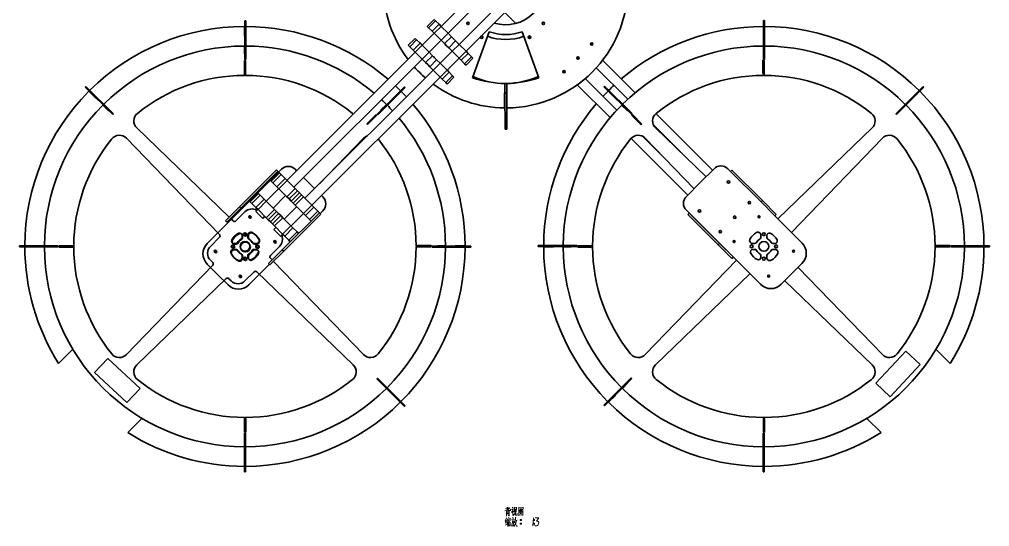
# Model space of a CAD drawing. Extents: x 95 to 1141, y 12 to 831.
# Drawn here: x 810.2 to 1140.7, y 122.8 to 295.8 of the extents above; entities that cross this region are included whole.
import ezdxf

# ---------------------------------------------------------------- set-up
doc = ezdxf.new("R2010")
doc.units = 0

msp = doc.modelspace()

# ---------------------------------------------------------------- linework, layer by layer
at = {"color": 7, "lineweight": 35}
for p, q in [((989.26, 328.79), (953.84, 293.38)), ((991.62, 326.44), (956.2, 291.02)), ((995.39, 322.66), (959.97, 287.25)), ((997.75, 320.31), (962.33, 284.89)), ((945.03, 284.56), (901.34, 240.87)), ((947.38, 282.2), (903.7, 238.51)), ((951.15, 278.43), (907.47, 234.74)), ((953.51, 276.07), (909.82, 232.39)), ((1027.05, 263.64), (1046.35, 244.34)), ((881.63, 228.31), (850.14, 258.72)), ((1044.12, 242.11), (1026.92, 258.72)), ((1068.6, 227.75), (1100.67, 258.72)), ((878.35, 222.38), (846.63, 255.22)), ((912.36, 239.64), (927.4, 255.22)), ((1018.56, 255.16), (1037.87, 235.85)), ((1040.02, 238.01), (1023.41, 255.22)), ((1073.21, 223.14), (1104.18, 255.22)), ((874.19, 219.38), (899.45, 244.63)), ((1062.65, 205.41), (1037.4, 230.67)), ((876.03, 211.9), (846.63, 181.46)), ((896.72, 213.23), (927.4, 181.46)), ((1054.46, 213.61), (1023.41, 181.46)), ((891.06, 209.66), (923.9, 177.95)), ((1059.07, 209), (1026.92, 177.95)), ((1075.49, 211.17), (1104.18, 181.46)), ((880.58, 207.35), (850.14, 177.95)), ((1070.96, 206.65), (1100.67, 177.95))]:
    msp.add_line(p, q, dxfattribs=at)
at = {"color": 7, "lineweight": 35, "ltscale": 0.133133}
msp.add_line((975.58, 298.14), (979.34, 294.38), dxfattribs=at)
at = {"color": 7, "lineweight": 35, "ltscale": 0.329981}
for p, q in [((886.98, 295.26), (886.98, 282.06)), ((887.31, 295.26), (887.31, 282.06)), ((941.64, 272.57), (932.3, 263.24)), ((1009.32, 272.72), (1018.66, 263.39)), ((1009.56, 272.95), (1018.89, 263.62)), ((1118.1, 272.88), (1108.77, 263.55)), ((1118.34, 272.65), (1109.01, 263.31)), ((941.33, 163.79), (931.99, 173.13)), ((886.87, 141.42), (886.87, 154.62)), ((887.21, 141.42), (887.21, 154.62)), ((1063.58, 141.49), (1063.58, 154.69)), ((1063.91, 141.49), (1063.91, 154.69))]:
    msp.add_line(p, q, dxfattribs=at)
at = {"color": 7, "lineweight": 35, "ltscale": 0.008333}
for p, q in [((886.98, 295.26), (887.31, 295.26)), ((886.81, 281.72), (887.14, 281.72)), ((886.98, 282.06), (887.31, 282.06)), ((886.81, 277.18), (887.14, 277.18)), ((841.96, 263.31), (842.19, 263.55)), ((931.71, 263.36), (931.95, 263.12)), ((932.07, 263.47), (932.3, 263.24)), ((1018.78, 263.03), (1019.01, 263.27)), ((1108.77, 263.55), (1109.01, 263.31)), ((928.5, 260.14), (928.73, 259.91)), ((1021.99, 259.82), (1022.23, 260.05)), ((898.51, 243.7), (898.75, 243.46)), ((895.68, 240.87), (895.92, 240.64)), ((823.71, 218.06), (823.71, 218.39)), ((828.25, 218.06), (828.25, 218.39)), ((828.71, 218.06), (828.71, 218.39)), ((945.93, 218.62), (945.93, 218.29)), ((950.48, 218.62), (950.48, 218.29)), ((1000.41, 218.13), (1000.41, 218.46)), ((1004.96, 218.13), (1004.96, 218.46)), ((1122.63, 218.69), (1122.63, 218.36)), ((1127.18, 218.69), (1127.18, 218.36)), ((1127.51, 218.53), (1127.51, 218.19)), ((1140.71, 218.53), (1140.71, 218.19)), ((932.23, 173.36), (931.99, 173.13)), ((1009.49, 163.94), (1009.25, 164.18)), ((887.37, 159.5), (887.04, 159.5)), ((887.21, 154.62), (886.87, 154.62)), ((887.37, 154.95), (887.04, 154.95)), ((887.21, 141.42), (886.87, 141.42))]:
    msp.add_line(p, q, dxfattribs=at)
at = {"color": 7, "lineweight": 35, "ltscale": 0.083333}
for p, q in [((951.49, 295.73), (949.13, 293.38)), ((953.84, 288.66), (951.49, 291.02)), ((956.2, 291.02), (953.84, 293.38)), ((1063.63, 293.34), (1063.63, 290)), ((945.03, 289.27), (942.67, 286.92)), ((947.38, 282.2), (945.03, 284.56)), ((949.74, 284.56), (947.38, 286.92)), ((957.62, 284.89), (959.97, 282.53)), ((964.69, 282.53), (962.33, 280.18)), ((951.15, 278.43), (953.51, 276.07)), ((953.51, 280.79), (955.87, 278.43)), ((958.23, 276.07), (955.87, 273.72)), ((833.87, 271.25), (836.22, 268.9)), ((976.26, 273.91), (976.27, 270.57)), ((890.72, 230.25), (893.08, 227.89)), ((962.02, 218.5), (958.68, 218.5))]:
    msp.add_line(p, q, dxfattribs=at)
at = {"color": 7, "lineweight": 13, "ltscale": 0.083334}
for p, q in [((951.96, 295.26), (949.6, 292.91)), ((953.14, 294.08), (950.78, 291.73)), ((953.84, 293.38), (951.49, 291.02)), ((945.5, 288.8), (943.14, 286.44)), ((946.68, 287.62), (944.32, 285.27)), ((947.38, 286.92), (945.03, 284.56)), ((962.33, 284.89), (959.97, 282.53)), ((950.92, 283.38), (948.56, 281.02)), ((963.04, 284.18), (960.68, 281.83)), ((964.21, 283.01), (961.86, 280.65)), ((955.87, 278.43), (953.51, 276.07)), ((956.58, 277.72), (954.22, 275.37)), ((957.75, 276.55), (955.4, 274.19))]:
    msp.add_line(p, q, dxfattribs=at)
at = {"color": 7, "lineweight": 35, "ltscale": 0.016667}
for p, q in [((951.96, 295.26), (951.49, 295.73)), ((945.5, 288.8), (945.03, 289.27)), ((961.86, 280.65), (962.33, 280.18)), ((955.4, 274.19), (955.87, 273.72)), ((975.59, 273.91), (976.26, 273.91)), ((975.6, 270.57), (976.27, 270.57)), ((904.16, 244.63), (904.63, 244.16)), ((898.24, 243.98), (897.77, 244.45)), ((1052.47, 243.88), (1052.94, 244.35)), ((1037.86, 229.26), (1038.33, 229.73)), ((1067.56, 228.79), (1068.03, 229.26)), ((880.9, 226.63), (880.42, 227.1)), ((900.22, 216.73), (899.75, 217.2)), ((895.51, 212.01), (895.04, 212.49)), ((1052.94, 214.18), (1053.42, 214.65))]:
    msp.add_line(p, q, dxfattribs=at)
at = {"color": 7, "lineweight": 35, "ltscale": 0.041667}
for p, q in [((951.96, 295.26), (953.14, 294.08)), ((949.6, 292.91), (950.78, 291.73)), ((956.2, 291.02), (957.38, 289.84)), ((945.5, 288.8), (946.68, 287.62)), ((953.84, 288.66), (955.02, 287.48)), ((958.79, 288.43), (959.97, 287.25)), ((943.14, 286.44), (944.32, 285.27)), ((949.74, 284.56), (950.92, 283.38)), ((956.44, 286.07), (957.62, 284.89)), ((952.33, 281.97), (953.51, 280.79)), ((960.68, 281.83), (961.86, 280.65)), ((963.04, 284.18), (964.21, 283.01)), ((949.98, 279.61), (951.15, 278.43)), ((956.58, 277.72), (957.75, 276.55)), ((954.22, 275.37), (955.4, 274.19))]:
    msp.add_line(p, q, dxfattribs=at)
at = {"color": 7, "lineweight": 35, "ltscale": 0.329982}
for p, q in [((1063.68, 295.33), (1063.68, 282.13)), ((1064.01, 295.33), (1064.01, 282.13)), ((832.62, 272.65), (841.96, 263.31)), ((832.86, 272.88), (842.19, 263.55)), ((941.4, 272.81), (932.07, 263.47)), ((810.17, 218.56), (823.37, 218.56)), ((810.17, 218.22), (823.37, 218.22)), ((964.01, 218.45), (950.81, 218.45)), ((986.88, 218.63), (1000.08, 218.63)), ((986.88, 218.3), (1000.08, 218.3)), ((964.01, 218.12), (950.81, 218.12)), ((941.56, 164.03), (932.23, 173.36)), ((1009.25, 164.18), (1018.58, 173.51)), ((1009.49, 163.94), (1018.82, 173.27))]:
    msp.add_line(p, q, dxfattribs=at)
at = {"color": 7, "lineweight": 35, "ltscale": 0.008331}
for p, q in [((1063.68, 295.33), (1064.01, 295.33)), ((1063.68, 282.13), (1064.01, 282.13)), ((1064.08, 160.03), (1063.74, 160.03)), ((1064.08, 159.57), (1063.74, 159.57)), ((1063.96, 155), (1063.63, 155)), ((1064.08, 155.03), (1063.74, 155.03))]:
    msp.add_line(p, q, dxfattribs=at)
at = {"color": 7, "lineweight": 35, "ltscale": 0.083325}
for p, q in [((886.85, 293.34), (886.85, 290)), ((988.8, 218.17), (992.13, 218.17)), ((1138.79, 218.17), (1135.46, 218.17))]:
    msp.add_line(p, q, dxfattribs=at)
at = {"color": 7, "lineweight": 35, "ltscale": 0.145082}
for p, q in [((951.49, 291.02), (947.38, 286.92)), ((959.97, 282.53), (955.87, 278.43))]:
    msp.add_line(p, q, dxfattribs=at)
at = {"color": 7, "lineweight": 35, "ltscale": 0.016666}
for p, q in [((949.6, 292.91), (949.13, 293.38)), ((943.14, 286.44), (942.67, 286.92)), ((964.21, 283.01), (964.69, 282.53)), ((957.75, 276.55), (958.23, 276.07)), ((975.63, 258.31), (976.29, 258.31)), ((913.59, 235.21), (913.12, 235.68)), ((885.61, 231.34), (885.14, 231.81)), ((912.86, 229.36), (912.39, 229.83))]:
    msp.add_line(p, q, dxfattribs=at)
at = {"color": 7, "lineweight": 35, "ltscale": 0.025}
for p, q in [((950.78, 291.73), (951.49, 291.02)), ((953.14, 294.08), (953.84, 293.38)), ((946.68, 287.62), (947.38, 286.92)), ((958.09, 289.13), (958.79, 288.43)), ((944.32, 285.27), (945.03, 284.56)), ((955.73, 286.78), (956.44, 286.07)), ((962.33, 284.89), (963.04, 284.18)), ((950.92, 283.38), (951.63, 282.67)), ((959.97, 282.53), (960.68, 281.83)), ((949.27, 280.32), (949.98, 279.61)), ((955.87, 278.43), (956.58, 277.72)), ((953.51, 276.07), (954.22, 275.37))]:
    msp.add_line(p, q, dxfattribs=at)
at = {"color": 7, "lineweight": 13, "ltscale": 0.083332}
for p, q in [((956.2, 291.02), (953.84, 288.66)), ((949.74, 284.56), (947.38, 282.2)), ((953.51, 280.79), (951.15, 278.43))]:
    msp.add_line(p, q, dxfattribs=at)
at = {"color": 7, "lineweight": 35, "ltscale": 0.416666}
for p, q in [((964.58, 275.86), (970.21, 291.55)), ((987.09, 275.86), (981.46, 291.55))]:
    msp.add_line(p, q, dxfattribs=at)
at = {"color": 7, "lineweight": 35, "ltscale": 0.00314}
for p, q in [((886.85, 290), (886.98, 290)), ((886.85, 286.39), (886.98, 286.39)), ((886.85, 284), (886.98, 284)), ((952.81, 218.45), (952.68, 218.45)), ((992.13, 218.17), (992.13, 218.3)), ((995.74, 218.17), (995.74, 218.3)), ((998.13, 218.17), (998.13, 218.3))]:
    msp.add_line(p, q, dxfattribs=at)
at = {"color": 7, "lineweight": 35, "ltscale": 0.145083}
for p, q in [((953.84, 288.66), (949.74, 284.56)), ((957.62, 284.89), (953.51, 280.79))]:
    msp.add_line(p, q, dxfattribs=at)
at = {"color": 7, "lineweight": 13, "ltscale": 0.083333}
for p, q in [((957.38, 289.84), (955.02, 287.48)), ((958.79, 288.43), (956.44, 286.07)), ((959.97, 287.25), (957.62, 284.89)), ((952.33, 281.97), (949.98, 279.61))]:
    msp.add_line(p, q, dxfattribs=at)
at = {"color": 7, "lineweight": 35, "ltscale": 0.024999}
for p, q in [((957.38, 289.84), (958.09, 289.13)), ((955.02, 287.48), (955.73, 286.78)), ((951.63, 282.67), (952.33, 281.97))]:
    msp.add_line(p, q, dxfattribs=at)
at = {"color": 7, "lineweight": 35, "ltscale": 0.020669}
msp.add_line((983.71, 290.01), (984.3, 289.42), dxfattribs=at)
at = {"color": 7, "lineweight": 35, "ltscale": 0.0208}
for p, q in [((1004.89, 287.02), (1005.48, 287.61)), ((996.05, 278.18), (995.46, 277.6))]:
    msp.add_line(p, q, dxfattribs=at)
at = {"color": 7, "lineweight": 35, "ltscale": 0.001303}
for p, q in [((1063.68, 290), (1063.63, 290)), ((1063.63, 286.46), (1063.68, 286.46))]:
    msp.add_line(p, q, dxfattribs=at)
at = {"color": 7, "lineweight": 35, "ltscale": 0.066667}
for p, q in [((886.85, 286.67), (886.85, 284)), ((838.58, 266.54), (840.47, 264.65)), ((1015.36, 266.54), (1017.24, 264.65)), ((1112.23, 266.54), (1110.35, 264.65)), ((906.99, 241.81), (908.87, 239.92)), ((910.76, 238.04), (908.87, 239.92)), ((818.69, 218.17), (821.35, 218.17)), ((935.46, 170.14), (933.57, 172.02)), ((1015.59, 169.9), (1017.48, 171.79)), ((886.85, 150), (886.85, 152.67)), ((1063.96, 150), (1063.96, 152.67))]:
    msp.add_line(p, q, dxfattribs=at)
at = {"color": 7, "lineweight": 35, "ltscale": 0.083334}
for p, q in [((959.97, 287.25), (962.33, 284.89)), ((975.59, 273.91), (975.6, 270.57)), ((1116.95, 271.25), (1114.59, 268.9)), ((896.85, 224.12), (899.2, 221.77)), ((940.17, 165.42), (937.81, 167.78)), ((1010.88, 165.19), (1013.24, 167.54))]:
    msp.add_line(p, q, dxfattribs=at)
at = {"color": 7, "lineweight": 35, "ltscale": 0.066682}
msp.add_line((1063.63, 286.67), (1063.63, 284), dxfattribs=at)
at = {"color": 7, "lineweight": 35, "ltscale": 0.113644}
for p, q in [((886.81, 281.72), (886.81, 277.18)), ((887.14, 281.72), (887.14, 277.18)), ((1063.51, 281.8), (1063.51, 277.25)), ((1063.85, 281.8), (1063.85, 277.25)), ((1018.78, 263.03), (1021.99, 259.82)), ((1019.01, 263.27), (1022.23, 260.05)), ((823.71, 218.39), (828.25, 218.39)), ((950.48, 218.62), (945.93, 218.62)), ((950.48, 218.29), (945.93, 218.29)), ((1000.41, 218.46), (1004.96, 218.46)), ((1127.18, 218.69), (1122.63, 218.69)), ((1127.18, 218.36), (1122.63, 218.36)), ((823.71, 218.06), (828.25, 218.06)), ((1000.41, 218.13), (1004.96, 218.13)), ((887.04, 154.95), (887.04, 159.5)), ((887.37, 154.95), (887.37, 159.5)), ((1063.74, 155.03), (1063.74, 159.57)), ((1064.08, 155.03), (1064.08, 159.57))]:
    msp.add_line(p, q, dxfattribs=at)
at = {"color": 7, "lineweight": 35, "ltscale": 0.001286}
msp.add_line((886.98, 284.06), (886.98, 284), dxfattribs=at)
at = {"color": 7, "lineweight": 35, "ltscale": 0.001027}
for p, q in [((887.14, 281.67), (887.19, 281.67)), ((887.14, 280.72), (887.19, 280.72)), ((887.14, 280.67), (887.19, 280.67)), ((1000.46, 218.46), (1000.46, 218.5)), ((1001.41, 218.46), (1001.41, 218.5)), ((1001.46, 218.46), (1001.46, 218.5))]:
    msp.add_line(p, q, dxfattribs=at)
at = {"color": 7, "lineweight": 35, "ltscale": 0.124982}
for p, q in [((887.19, 281.67), (887.19, 276.67)), ((1063.96, 276.67), (1063.96, 281.67)), ((945.35, 218.17), (950.35, 218.17)), ((1000.46, 218.5), (1005.46, 218.5)), ((1122.13, 218.17), (1127.13, 218.17)), ((886.85, 160), (886.85, 155)), ((1063.63, 155), (1063.63, 160))]:
    msp.add_line(p, q, dxfattribs=at)
at = {"color": 7, "lineweight": 35, "ltscale": 0.041666}
msp.add_line((947.38, 282.2), (948.56, 281.02), dxfattribs=at)
at = {"color": 7, "lineweight": 35, "ltscale": 0.025001}
msp.add_line((948.56, 281.02), (949.27, 280.32), dxfattribs=at)
at = {"color": 7, "lineweight": 35, "ltscale": 0.0104}
msp.add_line((1000.47, 282.6), (1000.18, 282.31), dxfattribs=at)
at = {"color": 7, "lineweight": 35, "ltscale": 0.010401}
msp.add_line((1000.47, 282.6), (1000.77, 282.9), dxfattribs=at)
at = {"color": 7, "lineweight": 35, "ltscale": 0.391945}
msp.add_line((1008.86, 281.83), (1019.95, 270.75), dxfattribs=at)
at = {"color": 7, "lineweight": 35, "ltscale": 0.008334}
for p, q in [((1063.51, 281.8), (1063.85, 281.8)), ((1063.51, 277.25), (1063.85, 277.25)), ((832.62, 272.65), (832.86, 272.88)), ((1009.32, 272.72), (1009.56, 272.95)), ((1118.1, 272.88), (1118.34, 272.65)), ((1018.66, 263.39), (1018.89, 263.62)), ((891.42, 236.61), (891.66, 236.38)), ((888.6, 233.78), (888.83, 233.55)), ((810.17, 218.22), (810.17, 218.56)), ((823.37, 218.22), (823.37, 218.56)), ((823.69, 218.17), (823.69, 218.5)), ((950.81, 218.45), (950.81, 218.12)), ((964.01, 218.45), (964.01, 218.12)), ((986.88, 218.3), (986.88, 218.63)), ((1000.08, 218.3), (1000.08, 218.63)), ((1018.82, 173.27), (1018.58, 173.51)), ((941.56, 164.03), (941.33, 163.79)), ((1063.91, 154.69), (1063.58, 154.69)), ((1063.91, 141.49), (1063.58, 141.49))]:
    msp.add_line(p, q, dxfattribs=at)
at = {"color": 7, "lineweight": 35, "ltscale": 0.0013}
for p, q in [((1063.63, 284), (1063.68, 284)), ((1063.91, 152.67), (1063.96, 152.67)), ((1063.96, 150.36), (1063.91, 150.36)), ((1063.96, 146.67), (1063.91, 146.67))]:
    msp.add_line(p, q, dxfattribs=at)
at = {"color": 7, "lineweight": 35, "ltscale": 0.003141}
msp.add_line((1063.68, 284.13), (1063.68, 284), dxfattribs=at)
at = {"color": 7, "lineweight": 35, "ltscale": 0.002866}
for p, q in [((1063.96, 281.67), (1063.85, 281.67)), ((1063.85, 280.8), (1063.96, 280.8)), ((1063.96, 280.67), (1063.85, 280.67)), ((824.71, 218.39), (824.71, 218.5)), ((949.35, 218.17), (949.35, 218.29)), ((949.48, 218.29), (949.48, 218.17)), ((950.35, 218.17), (950.35, 218.29))]:
    msp.add_line(p, q, dxfattribs=at)
at = {"color": 7, "lineweight": 35, "ltscale": 0.020671}
msp.add_line((995.49, 278.24), (996.07, 277.65), dxfattribs=at)
at = {"color": 7, "lineweight": 35, "ltscale": 0.379112}
msp.add_line((1006.71, 279.26), (1017.44, 268.54), dxfattribs=at)
at = {"color": 7, "lineweight": 35, "ltscale": 0.012663}
for p, q in [((886.85, 276.67), (886.85, 277.18)), ((1005.46, 218.17), (1004.96, 218.17)), ((887.19, 159.5), (887.19, 160))]:
    msp.add_line(p, q, dxfattribs=at)
at = {"color": 7, "lineweight": 35, "ltscale": 0.007306}
msp.add_line((886.85, 276.72), (887.14, 276.72), dxfattribs=at)
at = {"color": 7, "lineweight": 35, "ltscale": 0.011359}
for p, q in [((887.14, 276.72), (887.14, 277.18)), ((828.71, 218.39), (828.25, 218.39)), ((1005.41, 218.46), (1004.96, 218.46))]:
    msp.add_line(p, q, dxfattribs=at)
at = {"color": 7, "lineweight": 35, "ltscale": 0.380981}
msp.add_line((1002.89, 275.55), (1013.66, 264.77), dxfattribs=at)
at = {"color": 7, "lineweight": 35, "ltscale": 0.014503}
msp.add_line((1063.63, 277.25), (1063.63, 276.67), dxfattribs=at)
at = {"color": 7, "lineweight": 35, "ltscale": 0.005466}
msp.add_line((1063.63, 276.8), (1063.85, 276.8), dxfattribs=at)
at = {"color": 7, "lineweight": 35, "ltscale": 0.011358}
msp.add_line((1063.85, 276.8), (1063.85, 277.25), dxfattribs=at)
at = {"color": 7, "lineweight": 35, "ltscale": 0.008332}
msp.add_line((941.4, 272.81), (941.64, 272.57), dxfattribs=at)
at = {"color": 7, "lineweight": 35, "ltscale": 0.396187}
msp.add_line((1000.25, 273.47), (1011.45, 262.27), dxfattribs=at)
at = {"color": 7, "lineweight": 35, "ltscale": 0.002602}
for p, q in [((836.3, 268.97), (836.22, 268.9)), ((840.54, 264.73), (840.47, 264.65)), ((933.41, 264.81), (933.33, 264.89)), ((935.06, 266.61), (935.13, 266.54)), ((1015.52, 266.38), (1015.59, 266.45)), ((1017.32, 264.73), (1017.24, 264.65)), ((1013.16, 167.62), (1013.24, 167.54))]:
    msp.add_line(p, q, dxfattribs=at)
at = {"color": 7, "lineweight": 35, "ltscale": 0.002444}
msp.add_line((975.6, 270.57), (975.5, 270.57), dxfattribs=at)
at = {"color": 7, "lineweight": 35, "ltscale": 0.125}
for p, q in [((975.5, 270.57), (975.5, 265.57)), ((874.19, 212.31), (877.72, 208.77)), ((1076.8, 212.48), (1073.26, 208.95)), ((1069.72, 205.41), (1073.26, 208.95))]:
    msp.add_line(p, q, dxfattribs=at)
at = {"color": 7, "lineweight": 35, "ltscale": 0.306548}
for p, q in [((975.63, 258.31), (975.6, 270.57)), ((976.29, 258.31), (976.27, 270.57))]:
    msp.add_line(p, q, dxfattribs=at)
at = {"color": 7, "lineweight": 35, "ltscale": 0.066666}
for p, q in [((935.22, 266.77), (933.33, 264.89)), ((1112, 266.77), (1110.11, 264.89)), ((995.46, 218.17), (998.13, 218.17)), ((1132.13, 218.17), (1129.46, 218.17))]:
    msp.add_line(p, q, dxfattribs=at)
at = {"color": 7, "lineweight": 35, "ltscale": 0.002586}
msp.add_line((933.48, 264.89), (933.41, 264.81), dxfattribs=at)
at = {"color": 7, "lineweight": 35, "ltscale": 0.113645}
msp.add_line((931.71, 263.36), (928.5, 260.14), dxfattribs=at)
at = {"color": 7, "lineweight": 35, "ltscale": 0.113643}
msp.add_line((931.95, 263.12), (928.73, 259.91), dxfattribs=at)
at = {"color": 7, "lineweight": 35, "ltscale": 0.373618}
msp.add_line((1026.17, 259.81), (1036.74, 249.24), dxfattribs=at)
at = {"color": 7, "lineweight": 35, "ltscale": 0.217053}
msp.add_line((1022.61, 255.82), (1028.75, 249.69), dxfattribs=at)
at = {"color": 7, "lineweight": 35, "ltscale": 0.166668}
for p, q in [((1046.82, 244.81), (1042.11, 240.1)), ((1063.32, 233.98), (1068.03, 229.26)), ((1048.7, 219.36), (1053.42, 214.65)), ((1117.07, 178.05), (1112.21, 182.6))]:
    msp.add_line(p, q, dxfattribs=at)
at = {"color": 7, "lineweight": 35, "ltscale": 0.035752}
msp.add_line((1052.55, 243.8), (1051.54, 244.81), dxfattribs=at)
at = {"color": 7, "lineweight": 35, "ltscale": 0.446689}
msp.add_line((897.77, 244.45), (885.14, 231.81), dxfattribs=at)
at = {"color": 7, "lineweight": 35, "ltscale": 0.446691}
for p, q in [((898.24, 243.98), (885.61, 231.34)), ((912.39, 229.83), (899.75, 217.2))]:
    msp.add_line(p, q, dxfattribs=at)
at = {"color": 7, "lineweight": 35, "ltscale": 0.1}
for p, q in [((898.51, 243.7), (895.68, 240.87)), ((891.42, 236.61), (888.6, 233.78)), ((904.87, 237.34), (902.04, 234.51)), ((905.58, 236.63), (902.75, 233.8)), ((906.29, 235.92), (903.47, 233.09)), ((897.78, 230.25), (894.95, 227.43)), ((899.21, 228.83), (896.38, 226))]:
    msp.add_line(p, q, dxfattribs=at)
at = {"color": 7, "lineweight": 13, "ltscale": 0.1}
for p, q in [((898.75, 243.46), (895.92, 240.64)), ((899.31, 242.9), (896.49, 240.07)), ((900.69, 241.52), (897.87, 238.69)), ((901.38, 240.83), (898.55, 238)), ((904.17, 238.04), (901.34, 235.21)), ((891.66, 236.38), (888.83, 233.55)), ((892.23, 235.81), (889.4, 232.98)), ((907, 235.21), (904.17, 232.39)), ((893.61, 234.43), (890.78, 231.6)), ((894.3, 233.74), (891.47, 230.91)), ((909.78, 232.43), (906.95, 229.6)), ((910.47, 231.74), (907.64, 228.91)), ((911.85, 230.36), (909.02, 227.53)), ((902.69, 225.34), (899.86, 222.52)), ((903.38, 224.65), (900.55, 221.83)), ((904.76, 223.28), (901.93, 220.45))]:
    msp.add_line(p, q, dxfattribs=at)
at = {"color": 7, "lineweight": 35, "ltscale": 0.020103}
msp.add_line((898.75, 243.46), (899.31, 242.9), dxfattribs=at)
at = {"color": 7, "lineweight": 35, "ltscale": 0.04875}
for p, q in [((899.31, 242.9), (900.69, 241.52)), ((896.49, 240.07), (897.87, 238.69)), ((892.23, 235.81), (893.61, 234.43)), ((889.4, 232.98), (890.78, 231.6)), ((910.47, 231.74), (911.85, 230.36)), ((907.64, 228.91), (909.02, 227.53)), ((900.55, 221.83), (901.93, 220.45)), ((903.38, 224.65), (904.76, 223.28))]:
    msp.add_line(p, q, dxfattribs=at)
at = {"color": 7, "lineweight": 35, "ltscale": 0.024374}
for p, q in [((900.69, 241.52), (901.38, 240.83)), ((897.87, 238.69), (898.55, 238)), ((906.95, 229.6), (907.64, 228.91))]:
    msp.add_line(p, q, dxfattribs=at)
at = {"color": 7, "lineweight": 35, "ltscale": 0.366668}
for p, q in [((1052.47, 243.88), (1062.84, 233.5)), ((1037.86, 229.26), (1048.23, 218.89))]:
    msp.add_line(p, q, dxfattribs=at)
at = {"color": 7, "lineweight": 35, "ltscale": 0.366666}
msp.add_line((1052.94, 244.35), (1063.32, 233.98), dxfattribs=at)
at = {"color": 7, "lineweight": 35, "ltscale": 0.150559}
for p, q in [((898.51, 238.04), (894.25, 233.78)), ((900.87, 235.69), (896.61, 231.43))]:
    msp.add_line(p, q, dxfattribs=at)
at = {"color": 7, "lineweight": 35, "ltscale": 0.020102}
for p, q in [((895.92, 240.64), (896.49, 240.07)), ((888.83, 233.55), (889.4, 232.98)), ((912.42, 229.79), (911.85, 230.36))]:
    msp.add_line(p, q, dxfattribs=at)
at = {"color": 7, "lineweight": 35, "ltscale": 0.09844}
for p, q in [((901.34, 235.21), (898.55, 238)), ((904.17, 238.04), (901.38, 240.83)), ((894.25, 228.13), (891.47, 230.91)), ((899.91, 228.13), (902.69, 225.34))]:
    msp.add_line(p, q, dxfattribs=at)
at = {"color": 7, "lineweight": 35, "ltscale": 0.024814}
for p, q in [((904.17, 238.04), (904.87, 237.34)), ((906.29, 235.92), (907, 235.21)), ((903.47, 233.09), (904.17, 232.39)), ((897.08, 230.96), (897.78, 230.25)), ((896.38, 226), (897.08, 225.3))]:
    msp.add_line(p, q, dxfattribs=at)
at = {"color": 7, "lineweight": 35, "ltscale": 0.166666}
for p, q in [((1037.4, 235.38), (1042.11, 240.1)), ((1062.84, 233.5), (1067.56, 228.79)), ((1048.23, 218.89), (1052.94, 214.18)), ((846.73, 165.06), (851.28, 169.93)), ((1101.96, 171.65), (1106.83, 167.09))]:
    msp.add_line(p, q, dxfattribs=at)
at = {"color": 7, "lineweight": 35, "ltscale": 0.020101}
msp.add_line((891.66, 236.38), (892.23, 235.81), dxfattribs=at)
at = {"color": 7, "lineweight": 35, "ltscale": 0.024813}
for p, q in [((901.34, 235.21), (902.04, 234.51)), ((894.25, 228.13), (894.95, 227.43)), ((899.21, 228.83), (899.91, 228.13))]:
    msp.add_line(p, q, dxfattribs=at)
at = {"color": 7, "lineweight": 35, "ltscale": 0.025187}
for p, q in [((904.87, 237.34), (905.58, 236.63)), ((905.58, 236.63), (906.29, 235.92)), ((902.75, 233.8), (903.47, 233.09)), ((898.49, 229.54), (899.21, 228.83)), ((894.95, 227.43), (895.67, 226.71))]:
    msp.add_line(p, q, dxfattribs=at)
at = {"color": 7, "lineweight": 35, "ltscale": 0.098439}
for p, q in [((907, 235.21), (909.78, 232.43)), ((897.08, 230.96), (894.3, 233.74)), ((904.17, 232.39), (906.95, 229.6))]:
    msp.add_line(p, q, dxfattribs=at)
at = {"color": 7, "lineweight": 35, "ltscale": 0.166667}
for p, q in [((880.42, 227.1), (885.14, 231.81)), ((895.04, 212.49), (899.75, 217.2)), ((895.51, 212.01), (900.22, 216.73)), ((840.33, 180.17), (835.77, 175.31))]:
    msp.add_line(p, q, dxfattribs=at)
at = {"color": 7, "lineweight": 35, "ltscale": 0.024375}
for p, q in [((890.78, 231.6), (891.47, 230.91)), ((893.61, 234.43), (894.3, 233.74)), ((909.78, 232.43), (910.47, 231.74)), ((902.69, 225.34), (903.38, 224.65))]:
    msp.add_line(p, q, dxfattribs=at)
at = {"color": 7, "lineweight": 35, "ltscale": 0.15056}
for p, q in [((904.64, 231.92), (900.38, 227.66)), ((907, 229.56), (902.74, 225.3))]:
    msp.add_line(p, q, dxfattribs=at)
at = {"color": 7, "lineweight": 35, "ltscale": 0.025188}
msp.add_line((902.04, 234.51), (902.75, 233.8), dxfattribs=at)
at = {"color": 7, "lineweight": 35, "ltscale": 0.016665}
for p, q in [((1062.84, 233.5), (1063.32, 233.98)), ((1048.23, 218.89), (1048.7, 219.36))]:
    msp.add_line(p, q, dxfattribs=at)
at = {"color": 7, "lineweight": 35, "ltscale": 0.166665}
msp.add_line((880.9, 226.63), (885.61, 231.34), dxfattribs=at)
at = {"color": 7, "lineweight": 35, "ltscale": 0.109739}
for p, q in [((883.91, 227.02), (887.02, 230.12)), ((878.34, 221.44), (875.23, 218.34)), ((895.7, 215.23), (898.8, 218.34)), ((890.12, 209.66), (887.02, 206.55))]:
    msp.add_line(p, q, dxfattribs=at)
at = {"color": 7, "lineweight": 35, "ltscale": 0.024913}
for p, q in [((891.42, 230.96), (890.72, 230.25)), ((893.78, 228.6), (893.08, 227.89)), ((897.55, 224.83), (896.85, 224.12)), ((899.91, 222.47), (899.2, 221.77))]:
    msp.add_line(p, q, dxfattribs=at)
at = {"color": 7, "lineweight": 13, "ltscale": 0.099999}
for p, q in [((897.08, 230.96), (894.25, 228.13)), ((899.91, 228.13), (897.08, 225.3))]:
    msp.add_line(p, q, dxfattribs=at)
at = {"color": 7, "lineweight": 35, "ltscale": 0.100001}
msp.add_line((898.49, 229.54), (895.67, 226.71), dxfattribs=at)
at = {"color": 7, "lineweight": 35, "ltscale": 0.025189}
for p, q in [((897.78, 230.25), (898.49, 229.54)), ((895.67, 226.71), (896.38, 226))]:
    msp.add_line(p, q, dxfattribs=at)
at = {"color": 7, "lineweight": 35, "ltscale": 0.44669}
msp.add_line((912.86, 229.36), (900.22, 216.73), dxfattribs=at)
at = {"color": 7, "lineweight": 35, "ltscale": 0.032874}
msp.add_line((912.66, 229.56), (913.59, 230.49), dxfattribs=at)
at = {"color": 7, "lineweight": 35, "ltscale": 0.363882}
msp.add_line((1038.41, 229.65), (1048.7, 219.36), dxfattribs=at)
at = {"color": 7, "lineweight": 35, "ltscale": 0.016461}
for p, q in [((1061.95, 228.74), (1062.41, 228.28)), ((1053.46, 220.26), (1053.93, 219.79))]:
    msp.add_line(p, q, dxfattribs=at)
at = {"color": 7, "lineweight": 35, "ltscale": 0.326597}
msp.add_line((1076.8, 219.55), (1067.56, 228.79), dxfattribs=at)
at = {"color": 7, "lineweight": 35, "ltscale": 0.030091}
msp.add_line((882.98, 227.01), (882.11, 227.85), dxfattribs=at)
at = {"color": 7, "lineweight": 35, "ltscale": 0.098438}
msp.add_line((897.08, 225.3), (899.86, 222.52), dxfattribs=at)
at = {"color": 7, "lineweight": 35, "ltscale": 0.018847}
msp.add_line((909.55, 227), (909.02, 227.53), dxfattribs=at)
at = {"color": 7, "lineweight": 35, "ltscale": 0.016599}
for p, q in [((886.02, 222.08), (886.02, 221.41)), ((886.19, 221.9), (886.19, 221.24)), ((1064.8, 221.41), (1064.8, 222.08)), ((1064.8, 222.08), (1064.8, 221.41)), ((884.11, 219.16), (883.45, 219.16)), ((888.02, 214.6), (888.02, 215.26)), ((888.19, 214.42), (888.19, 215.08)), ((890.27, 217.16), (890.93, 217.16)), ((1060.72, 217.34), (1060.05, 217.34)), ((1062.8, 215.26), (1062.8, 214.6)), ((1062.8, 214.6), (1062.8, 215.26))]:
    msp.add_line(p, q, dxfattribs=at)
at = {"color": 7, "lineweight": 35, "ltscale": 0.019162}
for p, q in [((888.02, 221.41), (888.02, 222.18)), ((888.19, 221.24), (888.19, 222.01)), ((1062.8, 222.18), (1062.8, 221.41)), ((1062.8, 221.41), (1062.8, 222.18)), ((891.03, 219.16), (890.27, 219.16)), ((1060.72, 219.34), (1059.95, 219.34)), ((1059.95, 219.34), (1060.72, 219.34)), ((883.34, 217.16), (884.11, 217.16)), ((886.02, 214.49), (886.02, 215.26)), ((886.19, 215.08), (886.19, 214.32)), ((1064.8, 215.26), (1064.8, 214.49)), ((1064.8, 215.26), (1064.8, 214.49))]:
    msp.add_line(p, q, dxfattribs=at)
at = {"color": 7, "lineweight": 35, "ltscale": 0.024376}
msp.add_line((899.86, 222.52), (900.55, 221.83), dxfattribs=at)
at = {"color": 7, "lineweight": 35, "ltscale": 0.018845}
for p, q in [((905.29, 222.74), (904.76, 223.28)), ((902.47, 219.91), (901.93, 220.45))]:
    msp.add_line(p, q, dxfattribs=at)
at = {"color": 7, "lineweight": 35, "ltscale": 0.083321}
for p, q in [((812.02, 218.17), (815.35, 218.17)), ((1063.96, 143.34), (1063.96, 146.67))]:
    msp.add_line(p, q, dxfattribs=at)
at = {"color": 7, "lineweight": 35, "ltscale": 0.001301}
for p, q in [((815.35, 218.17), (815.35, 218.22)), ((819.04, 218.17), (819.04, 218.22)), ((821.35, 218.22), (821.35, 218.17)), ((952.68, 218.5), (952.68, 218.45)), ((955.14, 218.5), (955.14, 218.45)), ((958.68, 218.45), (958.68, 218.5))]:
    msp.add_line(p, q, dxfattribs=at)
at = {"color": 7, "lineweight": 35, "ltscale": 0.124983}
msp.add_line((823.69, 218.5), (828.69, 218.5), dxfattribs=at)
at = {"color": 7, "lineweight": 35, "ltscale": 0.000520325}
for p, q in [((823.69, 218.39), (823.71, 218.39)), ((1063.74, 155), (1063.74, 155.03))]:
    msp.add_line(p, q, dxfattribs=at)
at = {"color": 7, "lineweight": 35, "ltscale": 0.000515747}
msp.add_line((823.71, 218.17), (823.69, 218.17), dxfattribs=at)
at = {"color": 7, "lineweight": 35, "ltscale": 0.010823}
for p, q in [((828.69, 218.17), (828.25, 218.17)), ((1063.96, 160), (1063.96, 159.57))]:
    msp.add_line(p, q, dxfattribs=at)
at = {"color": 7, "lineweight": 35, "ltscale": 0.0166}
for p, q in [((883.94, 219.34), (883.28, 219.34)), ((890.1, 217.34), (890.76, 217.34))]:
    msp.add_line(p, q, dxfattribs=at)
at = {"color": 7, "lineweight": 35, "ltscale": 0.019164}
for p, q in [((890.86, 219.34), (890.1, 219.34)), ((883.94, 217.34), (883.17, 217.34))]:
    msp.add_line(p, q, dxfattribs=at)
at = {"color": 7, "lineweight": 35, "ltscale": 0.014502}
msp.add_line((945.93, 218.5), (945.35, 218.5), dxfattribs=at)
at = {"color": 7, "lineweight": 35, "ltscale": 0.005467}
msp.add_line((945.48, 218.5), (945.48, 218.29), dxfattribs=at)
at = {"color": 7, "lineweight": 35, "ltscale": 0.011356}
for p, q in [((945.48, 218.29), (945.93, 218.29)), ((1122.18, 218.36), (1122.63, 218.36))]:
    msp.add_line(p, q, dxfattribs=at)
at = {"color": 7, "lineweight": 35, "ltscale": 0.066681}
msp.add_line((955.35, 218.5), (952.68, 218.5), dxfattribs=at)
at = {"color": 7, "lineweight": 35, "ltscale": 0.003127}
msp.add_line((958.81, 218.45), (958.68, 218.45), dxfattribs=at)
at = {"color": 7, "lineweight": 35, "ltscale": 0.007307}
msp.add_line((1005.41, 218.17), (1005.41, 218.46), dxfattribs=at)
at = {"color": 7, "lineweight": 35, "ltscale": 0.016602}
for p, q in [((1067.54, 219.34), (1066.87, 219.34)), ((1066.87, 219.34), (1067.54, 219.34))]:
    msp.add_line(p, q, dxfattribs=at)
at = {"color": 7, "lineweight": 35, "ltscale": 0.012662}
msp.add_line((1122.63, 218.5), (1122.13, 218.5), dxfattribs=at)
at = {"color": 7, "lineweight": 35, "ltscale": 0.003627}
for p, q in [((1122.18, 218.5), (1122.18, 218.36)), ((887.19, 159.95), (887.04, 159.95))]:
    msp.add_line(p, q, dxfattribs=at)
at = {"color": 7, "lineweight": 35, "ltscale": 0.004705}
for p, q in [((1126.13, 218.17), (1126.13, 218.36)), ((1127.13, 218.17), (1127.13, 218.36))]:
    msp.add_line(p, q, dxfattribs=at)
at = {"color": 7, "lineweight": 35, "ltscale": 0.004166}
for p, q in [((1126.18, 218.36), (1126.18, 218.19)), ((887.04, 155.95), (886.87, 155.95))]:
    msp.add_line(p, q, dxfattribs=at)
at = {"color": 7, "lineweight": 35, "ltscale": 0.023676}
for p, q in [((1126.18, 218.19), (1127.13, 218.19)), ((886.87, 155.95), (886.87, 155))]:
    msp.add_line(p, q, dxfattribs=at)
at = {"color": 7, "lineweight": 35, "ltscale": 0.32998}
for p, q in [((1140.71, 218.53), (1127.51, 218.53)), ((1140.71, 218.19), (1127.51, 218.19))]:
    msp.add_line(p, q, dxfattribs=at)
at = {"color": 7, "lineweight": 35, "ltscale": 0.000538635}
for p, q in [((1129.46, 218.17), (1129.46, 218.19)), ((1135.46, 218.17), (1135.46, 218.19)), ((886.85, 152.67), (886.87, 152.67)), ((886.85, 146.67), (886.87, 146.67))]:
    msp.add_line(p, q, dxfattribs=at)
at = {"color": 7, "lineweight": 35, "ltscale": 0.000521851}
for p, q in [((828.71, 218.06), (828.69, 218.06)), ((1064.08, 160.03), (1064.08, 160))]:
    msp.add_line(p, q, dxfattribs=at)
at = {"color": 7, "lineweight": 35, "ltscale": 0.019165}
msp.add_line((1067.64, 217.34), (1066.87, 217.34), dxfattribs=at)
at = {"color": 7, "lineweight": 35, "ltscale": 0.02786}
for p, q in [((876.02, 212.84), (875.23, 213.62)), ((881.52, 207.34), (882.3, 206.55))]:
    msp.add_line(p, q, dxfattribs=at)
at = {"color": 7, "lineweight": 35, "ltscale": 0.246747}
msp.add_line((888.33, 205.24), (895.31, 212.21), dxfattribs=at)
at = {"color": 7, "lineweight": 35, "ltscale": 0.020499}
msp.add_line((895.69, 214.3), (896.26, 213.71), dxfattribs=at)
at = {"color": 7, "lineweight": 35, "ltscale": 0.125001}
msp.add_line((881.26, 205.24), (877.72, 208.77), dxfattribs=at)
at = {"color": 7, "lineweight": 35, "ltscale": 0.171376}
msp.add_line((823.53, 178.42), (828.37, 183.26), dxfattribs=at)
at = {"color": 7, "lineweight": 35, "ltscale": 0.375}
for p, q in [((1101.96, 171.65), (1112.21, 182.6)), ((840.33, 180.17), (851.28, 169.93))]:
    msp.add_line(p, q, dxfattribs=at)
at = {"color": 7, "lineweight": 35, "ltscale": 0.171377}
for p, q in [((1127.29, 178.42), (1122.44, 183.26)), ((847.1, 154.85), (851.94, 159.69)), ((1103.72, 154.85), (1098.87, 159.69))]:
    msp.add_line(p, q, dxfattribs=at)
at = {"color": 7, "lineweight": 35, "ltscale": 0.375001}
msp.add_line((846.73, 165.06), (835.77, 175.31), dxfattribs=at)
at = {"color": 7, "lineweight": 35, "ltscale": 0.375002}
msp.add_line((1117.07, 178.05), (1106.83, 167.09), dxfattribs=at)
at = {"color": 7, "lineweight": 35, "ltscale": 0.025914}
msp.add_line((935.22, 169.9), (934.49, 170.63), dxfattribs=at)
at = {"color": 7, "lineweight": 35, "ltscale": 0.002601}
msp.add_line((1017.41, 171.86), (1017.48, 171.79), dxfattribs=at)
at = {"color": 7, "lineweight": 35, "ltscale": 0.011357}
for p, q in [((887.04, 159.95), (887.04, 159.5)), ((1063.74, 160.03), (1063.74, 159.57))]:
    msp.add_line(p, q, dxfattribs=at)
at = {"color": 7, "lineweight": 35, "ltscale": 0.004704}
msp.add_line((886.85, 156), (887.04, 156), dxfattribs=at)
at = {"color": 7, "lineweight": 35, "ltscale": 0.002869}
msp.add_line((1063.74, 156.03), (1063.63, 156.03), dxfattribs=at)
at = {"color": 7, "lineweight": 35, "ltscale": 0.004706}
msp.add_line((886.85, 155), (887.04, 155), dxfattribs=at)
at = {"color": 7, "lineweight": 35, "ltscale": 0.000514984}
msp.add_line((1063.96, 155.03), (1063.96, 155), dxfattribs=at)
at = {"color": 7, "lineweight": 35, "ltscale": 0.083326}
msp.add_line((886.85, 143.34), (886.85, 146.67), dxfattribs=at)
at = {"color": 7, "lineweight": 13}
for points in [[(975.79, 128.88), (976.32, 129.02)], [(976.32, 129.47), (976.32, 128.14)], [(976.7, 129.47), (976.7, 128.39)], [(977.26, 129.19), (976.7, 128.67)], [(978.1, 129.47), (978.38, 129.05)], [(978.87, 129.44), (978.87, 127.76)], [(979.54, 129.26), (978.87, 129.19)], [(979.47, 127.69), (979.54, 129.37)], [(980.31, 129.47), (980.31, 128), (980.31, 126.5)], [(980.31, 129.44), (980.31, 128.04), (980.31, 126.64)], [(981.78, 129.3), (980.31, 129.16)], [(981.08, 129.02), (980.52, 128.21)], [(981.74, 126.67), (981.74, 128.04), (981.78, 129.44)], [(975.58, 128.21), (976.32, 128.49)], [(976.14, 125.73), (975.69, 124.64)], [(976.14, 128.04), (976.14, 126.39)], [(976.14, 127.86), (976.98, 127.93)], [(976.14, 127.44), (976.81, 127.51)], [(976.14, 127.13), (976.81, 127.2)], [(976.7, 128.39), (976.81, 128.25)], [(976.98, 126.43), (976.7, 126.67)], [(976.81, 128.25), (977.51, 128.28)], [(976.84, 125.9), (977.02, 125.52)], [(976.98, 128), (976.98, 126.43)], [(977.51, 128.28), (977.47, 128.77)], [(978.45, 128.81), (978.28, 128.32), (977.79, 127.58)], [(977.82, 128.6), (978.38, 128.67)], [(978.28, 128.32), (978.28, 126.53)], [(978.28, 128.14), (978.59, 127.83)], [(978.31, 125.97), (978.42, 125.41)], [(978.38, 126.53), (978.66, 126.81)], [(978.66, 126.81), (978.91, 127.16)], [(979.08, 127.79), (978.91, 127.16)], [(979.19, 128.84), (979.08, 127.79)], [(979.22, 126.01), (979.15, 125.27)], [(979.22, 126.81), (979.22, 127.9)], [(979.36, 126.71), (979.22, 126.81)], [(979.78, 126.71), (979.36, 126.71)], [(979.78, 127.34), (979.78, 126.71)], [(980.31, 126.74), (981.67, 126.85)], [(980.38, 127.55), (980.87, 127.97)], [(980.83, 128.46), (981.53, 127.72)], [(980.83, 127.37), (981.18, 126.99)], [(980.87, 128.67), (981.32, 128.74)], [(980.87, 127.97), (981.08, 128.25)], [(980.94, 127.76), (981.18, 127.48)], [(981.08, 128.25), (981.43, 128.88)], [(981.53, 127.72), (981.71, 127.76)], [(981.74, 126.57), (981.74, 126.67), (981.67, 126.85)], [(985.28, 125.83), (985.17, 124.43), (985.07, 123.03)], [(985.66, 123.49), (985.73, 123.28), (985.84, 123.1), (986.05, 123.03), (986.47, 123.03), (986.64, 123.14), (986.89, 123.35), (987.1, 124.29), (986.96, 124.54), (986.68, 124.68), (986.4, 124.61), (987.1, 125.83), (985.84, 125.83)], [(975.62, 123.28), (976.32, 123.66)], [(976.07, 124.71), (975.65, 124.57)], [(975.72, 123.94), (976.25, 124.12)], [(976.21, 124.96), (975.76, 123.94)], [(976.53, 124.43), (976.21, 123.94)], [(976.46, 125.41), (976.35, 124.85)], [(976.46, 125.27), (977.51, 125.41)], [(976.7, 124.99), (976.53, 124.43)], [(976.56, 124.5), (976.56, 122.79)], [(976.77, 124.71), (977.47, 124.82)], [(976.84, 124.29), (976.88, 122.89)], [(976.84, 124.19), (977.37, 124.26)], [(976.88, 123.63), (977.26, 123.7)], [(977.33, 123.14), (976.91, 123.07)], [(977.09, 124.75), (977.02, 124.19)], [(977.4, 124.36), (977.33, 122.96)], [(977.54, 125.52), (977.4, 125.06)], [(978.31, 125.13), (978.21, 124.22), (978.1, 123.8), (977.79, 122.93)], [(977.82, 125.06), (978.87, 125.2)], [(978.63, 124.64), (978.52, 123.8), (978.38, 122.96), (978.17, 123.24)], [(978.24, 124.47), (978.63, 124.54)], [(979.01, 123.38), (978.63, 122.86)], [(979.01, 124.64), (978.84, 124.08)], [(978.94, 124.4), (979.5, 122.96)], [(979.15, 125.27), (979.01, 124.64)], [(979.29, 124.01), (979.01, 123.38)], [(979.08, 124.89), (979.78, 125.03)], [(979.5, 124.96), (979.29, 124.01)], [(979.5, 122.96), (979.82, 122.96)], [(980.83, 125.1), (981.22, 125.1)], [(980.83, 123.84), (981.22, 123.84)], [(980.87, 125.2), (981.18, 125.2)], [(980.87, 124.96), (981.18, 124.96)], [(980.87, 123.94), (981.18, 123.94)], [(980.87, 123.7), (981.18, 123.7)], [(985.28, 125.1), (985.66, 125.1)], [(985.28, 123.84), (985.66, 123.84)], [(985.31, 125.2), (985.63, 125.2)], [(985.31, 124.96), (985.63, 124.96)], [(985.31, 123.94), (985.63, 123.94)], [(985.31, 123.7), (985.63, 123.7)]]:
    msp.add_lwpolyline(points, dxfattribs=at)
for points in [[(980.94, 124.89), (981.11, 124.89), (981.22, 124.99), (981.22, 125.17), (981.11, 125.27), (980.94, 125.27), (980.83, 125.17), (980.83, 124.99)], [(980.94, 123.63), (981.11, 123.63), (981.22, 123.73), (981.22, 123.91), (981.11, 124.01), (980.94, 124.01), (980.83, 123.91), (980.83, 123.73)], [(985.38, 124.89), (985.56, 124.89), (985.66, 124.99), (985.66, 125.17), (985.56, 125.27), (985.38, 125.27), (985.28, 125.17), (985.28, 124.99)], [(985.38, 123.63), (985.56, 123.63), (985.66, 123.73), (985.66, 123.91), (985.56, 124.01), (985.38, 124.01), (985.28, 123.91), (985.28, 123.73)]]:
    msp.add_lwpolyline(points, close=True, dxfattribs=at)
at = {"color": 7, "lineweight": 35}
for centre, radius in [((962.99, 294.39), 0.417), ((988.68, 294.39), 0.417), ((983.97, 289.68), 0.417), ((1005.17, 287.33), 0.417), ((1000.46, 282.62), 0.417), ((995.74, 277.91), 0.417), ((1051.77, 240.34), 0.417), ((1051.77, 240.34), 0.417), ((1058.85, 233.25), 0.417), ((1058.85, 233.25), 0.417), ((888.67, 228.47), 0.333), ((888.84, 228.3), 0.333), ((1041.87, 230.44), 0.417), ((1041.87, 230.44), 0.417), ((1053.9, 228.3), 0.417), ((1062.15, 228.47), 0.333), ((887.02, 222.5), 0.5), ((887.19, 222.33), 0.5), ((1048.95, 223.35), 0.417), ((1063.8, 222.5), 0.5), ((1063.8, 222.5), 0.5), ((882.85, 218.34), 0.5), ((883.02, 218.16), 0.5), ((887.02, 218.34), 1.67), ((887.19, 218.16), 1.67), ((891.19, 218.34), 0.5), ((891.36, 218.16), 0.5), ((897.15, 219.99), 0.333), ((897.32, 219.81), 0.333), ((1053.66, 219.99), 0.333), ((1059.63, 218.34), 0.5), ((1063.8, 218.34), 1.67), ((1067.96, 218.34), 0.5), ((1067.96, 218.34), 0.5), ((876.88, 216.69), 0.333), ((877.05, 216.51), 0.333), ((1073.93, 216.69), 0.333), ((887.02, 214.17), 0.5), ((887.19, 214), 0.5), ((1063.8, 214.17), 0.5), ((885.37, 208.2), 0.333), ((885.54, 208.03), 0.333), ((1065.45, 208.2), 0.333)]:
    msp.add_circle(centre, radius, dxfattribs=at)
for centre, radius, start, end in [((975.84, 307.24), 13.33, 252.9608, 17.0392), ((975.84, 307.24), 41.67, 180.5762, 217.07), ((975.84, 307.24), 41.67, 270.6072, 359.5416), ((887.02, 218.34), 75, 90.1273, 134.7932), ((887.02, 218.34), 75, 49.4416, 89.7767), ((975.84, 307.24), 16.67, 250.2618, 289.7382), ((1063.8, 218.34), 75, 90.1273, 130.3716), ((1063.8, 218.34), 75, 45.1273, 89.8329), ((946.5, 287.33), 0.417, 6.7352, 83.2658), ((967.7, 289.68), 0.417, 139.9711, 130.0289), ((975.84, 307.24), 18.33, 250.2618, 289.7381), ((887.02, 218.34), 68.33, 90.1397, 134.773), ((887.02, 218.34), 68.33, 49.8759, 89.7549), ((1063.8, 218.34), 68.33, 90.1397, 134.773), ((1063.8, 218.34), 68.33, 45.1397, 89.8166), ((951.22, 282.62), 0.417, 6.7353, 83.2645), ((975.84, 307.24), 41.67, 221.6771, 229.0162), ((955.93, 277.91), 0.417, 6.7356, 83.2652), ((887.02, 218.34), 58.33, 90.1637, 128.9327), ((887.02, 218.34), 58.33, 51.0673, 89.8363), ((975.84, 307.24), 33.33, 250.2618, 269.8847), ((975.84, 300.57), 26.67, 245.4185, 269.8703), ((975.84, 300.57), 26.67, 270.3659, 294.5815), ((975.84, 307.24), 33.33, 270.3542, 289.7382), ((1063.8, 218.34), 58.33, 90.1637, 128.9327), ((1063.8, 218.34), 58.33, 51.0673, 89.8363), ((887.02, 218.34), 75, 135.1273, 179.8329), ((887.02, 218.34), 75, 45.0478, 46.891), ((887.02, 218.34), 75, 42.8158, 44.7932), ((975.84, 307.24), 41.67, 233.6291, 269.5416), ((1063.8, 218.34), 75, 135.0478, 136.9978), ((1063.8, 218.34), 75, 132.9226, 134.7932), ((1063.8, 218.34), 75, 0.1438, 44.8727), ((887.02, 218.34), 68.33, 45.1397, 47.0756), ((887.02, 218.34), 68.33, 135.1397, 179.8166), ((887.02, 218.34), 68.33, 42.6026, 44.773), ((887.02, 218.34), 75, 0.1273, 40.2644), ((1063.8, 218.34), 75, 139.5487, 179.7767), ((1063.8, 218.34), 68.33, 135.1397, 179.7549), ((1063.8, 218.34), 68.33, 0.1578, 44.8603), ((852.46, 261.12), 3.33, 128.9327, 226), ((921.58, 261.12), 3.33, 44.9125, 51.0673), ((887.02, 218.34), 68.33, 0.1397, 39.8012), ((1029.23, 261.12), 3.33, 128.9327, 226), ((1098.36, 261.12), 3.33, 314, 51.0673), ((887.02, 218.34), 58.33, 141.0673, 179.8363), ((844.23, 252.9), 3.33, 44, 141.0673), ((929.8, 252.9), 3.33, 107.431, 136), ((887.02, 218.34), 58.33, 0.1637, 38.9069), ((1063.8, 218.34), 58.33, 141.0673, 179.8363), ((1021.01, 252.9), 3.33, 44, 141.0673), ((1106.58, 252.9), 3.33, 38.9327, 136), ((1063.8, 218.34), 58.33, 0.1637, 38.9327), ((901.8, 242.28), 3.33, 45, 135), ((1049.18, 242.45), 3.33, 45, 135), ((911.23, 232.85), 3.33, 315, 45), ((1039.75, 233.02), 3.33, 135, 225), ((889.38, 227.77), 3.33, 59.032, 135), ((1062.15, 228.47), 0.333, 90, 270), ((883.44, 227.49), 0.667, 226, 315), ((877.87, 221.91), 0.667, 315, 44), ((887.02, 218.34), 5, 116.1039, 153.8961), ((887.19, 218.16), 5, 116.1039, 153.8961), ((885.19, 222.08), 0.833, 360, 116.1039), ((885.36, 221.9), 0.833, 360, 116.1039), ((889.02, 222.18), 1, 62.5136, 180), ((889.19, 222.01), 1, 62.5136, 180), ((887.02, 218.34), 5.33, 27.4864, 62.5136), ((887.19, 218.16), 5.33, 27.4864, 62.5136), ((896.45, 220.69), 3.33, 315, 24.051), ((1048.95, 223.35), 0.417, 90, 270), ((1063.8, 218.34), 5.33, 117.4864, 152.5136), ((1061.8, 222.18), 1, 0, 117.4864), ((1065.63, 222.08), 0.833, 63.8961, 180), ((1063.8, 218.34), 5, 26.1039, 63.8961), ((887.02, 218.34), 75, 180.1273, 212.1604), ((887.02, 218.34), 68.33, 180.1397, 269.8603), ((887.02, 218.34), 58.33, 180.1637, 218.9327), ((877.72, 215.84), 5, 135, 225), ((877.59, 215.98), 3.33, 135, 225), ((883.28, 220.17), 0.833, 153.8961, 270), ((883.45, 220), 0.833, 153.8961, 270), ((883.94, 220), 0.667, 270, 331.5631), ((884.11, 219.83), 0.667, 270, 331.5631), ((887.02, 218.34), 2.83, 118.4369, 151.5631), ((887.19, 218.16), 2.83, 118.4369, 151.5631), ((885.35, 221.41), 0.667, 298.4369, 0), ((885.52, 221.24), 0.667, 298.4369, 360), ((888.69, 221.41), 0.667, 180, 241.5631), ((888.86, 221.24), 0.667, 180, 241.5631), ((887.02, 218.34), 2.83, 28.4369, 61.5631), ((887.19, 218.16), 2.83, 28.4369, 61.5631), ((890.1, 220), 0.667, 208.4369, 270), ((890.27, 219.83), 0.667, 208.4369, 270), ((890.86, 220.34), 1, 270, 27.4864), ((891.03, 220.16), 1, 270, 27.4864), ((887.02, 218.34), 58.33, 321.0673, 359.8363), ((1063.8, 218.34), 75, 180.1273, 224.7932), ((1063.8, 218.34), 68.33, 180.1397, 224.773), ((1063.8, 218.34), 58.33, 180.1637, 218.9327), ((1053.66, 219.99), 0.333, 180, 360), ((1059.95, 220.34), 1, 152.5136, 270), ((1059.95, 220.34), 1, 152.5136, 270), ((1059.63, 218.34), 0.5, 90, 270), ((1060.72, 220), 0.667, 270, 331.5631), ((1060.72, 220), 0.667, 270, 331.5631), ((1063.8, 218.34), 2.83, 118.4369, 151.5631), ((1063.8, 218.34), 2.83, 118.4369, 151.5631), ((1063.8, 218.34), 1.67, 90, 270), ((1062.13, 221.41), 0.667, 298.4369, 360), ((1062.13, 221.41), 0.667, 298.4369, 360), ((1063.8, 218.34), 68.33, 270.1397, 359.8603), ((1065.46, 221.41), 0.667, 180, 241.5631), ((1065.46, 221.41), 0.667, 180, 241.5631), ((1063.8, 218.34), 2.83, 28.4369, 61.5631), ((1063.8, 218.34), 2.83, 28.4369, 61.5631), ((1066.87, 220), 0.667, 208.4369, 270), ((1066.87, 220), 0.667, 208.4369, 270), ((1067.54, 220.17), 0.833, 270, 26.1039), ((1067.54, 220.17), 0.833, 270, 26.1039), ((1073.26, 216.02), 5, 315, 45), ((1063.8, 218.34), 58.33, 321.0673, 359.8363), ((1063.8, 218.34), 75, 327.8396, 359.8727), ((883.17, 216.34), 1, 90, 207.4864), ((887.02, 218.34), 5.33, 207.4864, 242.5136), ((883.34, 216.16), 1, 90, 207.4864), ((887.19, 218.16), 5.33, 207.4864, 242.5136), ((883.94, 216.67), 0.667, 28.4369, 90), ((884.11, 216.5), 0.667, 28.4369, 90), ((887.02, 218.34), 2.83, 208.4369, 241.5631), ((887.19, 218.16), 2.83, 208.4369, 241.5631), ((885.35, 215.26), 0.667, 0, 61.5631), ((885.52, 215.08), 0.667, 360, 61.5631), ((888.69, 215.26), 0.667, 118.4369, 180), ((888.86, 215.08), 0.667, 118.4369, 180), ((887.02, 218.34), 2.83, 298.4369, 331.5631), ((887.19, 218.16), 2.83, 298.4369, 331.5631), ((887.02, 218.34), 5, 296.1039, 333.8961), ((887.19, 218.16), 5, 296.1039, 333.8961), ((890.1, 216.67), 0.667, 90, 151.5631), ((890.27, 216.5), 0.667, 90, 151.5631), ((890.76, 216.5), 0.833, 333.8961, 90), ((890.93, 216.33), 0.833, 333.8961, 90), ((896.17, 214.76), 0.667, 135, 224), ((887.02, 218.34), 68.33, 315.1397, 359.8166), ((887.02, 218.34), 75, 315.1273, 359.8329), ((1060.05, 216.5), 0.833, 90, 206.1039), ((1060.05, 216.5), 0.833, 90, 206.1039), ((1063.8, 218.34), 5, 206.1039, 243.8961), ((1063.8, 218.34), 5, 206.1039, 243.8961), ((1060.72, 216.67), 0.667, 28.4369, 90), ((1063.8, 218.34), 2.83, 208.4369, 241.5631), ((1062.13, 215.26), 0.667, 360, 61.5631), ((1065.46, 215.26), 0.667, 118.4369, 180), ((1065.46, 215.26), 0.667, 118.4369, 180), ((1063.8, 218.34), 2.83, 298.4369, 331.5631), ((1063.8, 218.34), 5.33, 297.4864, 332.5136), ((1063.8, 218.34), 5.33, 297.4864, 332.5136), ((1066.87, 216.67), 0.667, 90, 151.5631), ((1067.64, 216.34), 1, 332.5136, 90), ((1073.93, 216.69), 0.333, 90, 270), ((875.55, 212.36), 0.667, 316, 45), ((885.02, 214.49), 1, 242.5136, 360), ((885.19, 214.32), 1, 242.5136, 360), ((888.85, 214.6), 0.833, 180, 296.1039), ((889.02, 214.42), 0.833, 180, 296.1039), ((1061.96, 214.6), 0.833, 243.8961, 0), ((1061.96, 214.6), 0.833, 243.8961, 360), ((1063.8, 214.17), 0.5, 90, 270), ((1065.8, 214.49), 1, 180, 297.4864), ((1065.8, 214.49), 1, 180, 297.4864), ((890.59, 209.18), 0.667, 46, 135), ((881.04, 206.87), 0.667, 45, 134), ((884.79, 208.77), 5, 225, 315), ((884.66, 208.91), 3.33, 225, 315), ((1066.19, 208.95), 5, 225, 315), ((1065.45, 208.2), 0.333, 180, 0), ((844.23, 183.77), 3.33, 218.9327, 316), ((929.8, 183.77), 3.33, 224, 321.0673), ((1021.01, 183.77), 3.33, 218.9327, 316), ((1106.58, 183.77), 3.33, 224, 321.0673), ((852.46, 175.55), 3.33, 134, 231.0673), ((921.58, 175.55), 3.33, 308.9327, 46), ((1029.23, 175.55), 3.33, 134, 231.0673), ((1098.36, 175.55), 3.33, 308.9327, 46), ((887.02, 218.34), 58.33, 231.0673, 269.8363), ((887.02, 218.34), 58.33, 270.1637, 308.9327), ((1063.8, 218.34), 58.33, 231.0673, 269.8363), ((1063.8, 218.34), 58.33, 270.1637, 308.9327), ((887.02, 218.34), 68.33, 270.1578, 314.8603), ((1063.8, 218.34), 68.33, 225.1397, 269.8166), ((887.02, 218.34), 75, 270.1438, 314.8727), ((1063.8, 218.34), 75, 225.1273, 269.8329), ((887.02, 218.34), 75, 237.8396, 269.8727), ((1063.8, 218.34), 75, 270.1273, 302.1604)]:
    msp.add_arc(centre, radius, start, end, dxfattribs=at)

doc.saveas('drawing.dxf')
